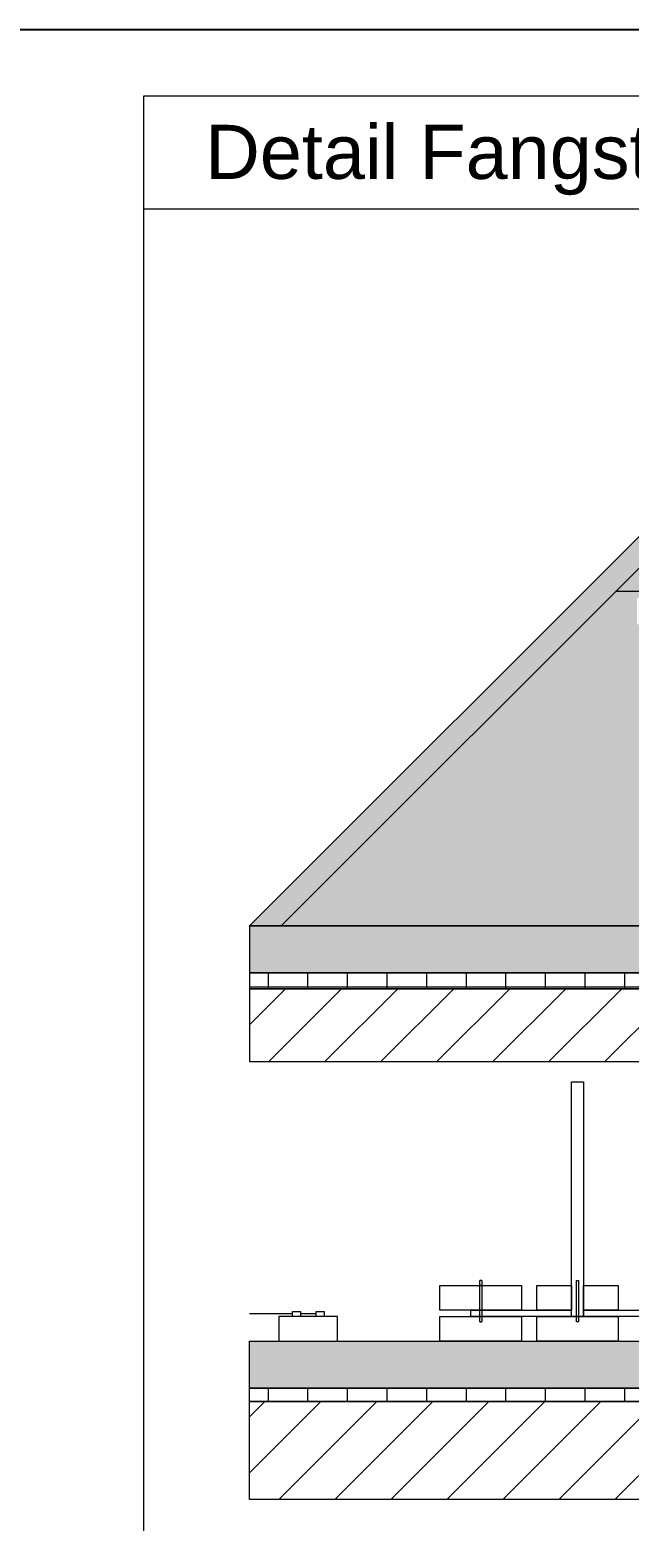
# Model space of a CAD drawing. Extents: x -1132 to 613, y -179 to 712.
# Drawn here: x 398.9 to 444.3, y 352.5 to 465.5 of the extents above; entities that cross this region are included whole.
import ezdxf
from ezdxf.lldxf.tags import DXFTag

# ---------------------------------------------------------------- set-up
doc = ezdxf.new("R2010")
doc.units = 0
doc.layers.get('0').update_dxf_attribs({"lineweight": 13})
for name, color, linetype, lineweight, true_color in [('Boden 8.OG', 7, 'Continuous', 13, 0xc0c0c0), ('Bodenplatten', 9, 'Continuous', 13, 0x808080), ('EL01_WAN_Blitzschutz_kuenstliche_Leiter', 1, 'Continuous', 13, 0xff0000), ('EL01_WAN_Fangleitungen bestehend Kün', 1, 'Continuous', 13, 0xff0000), ('EL01_WAN_Geometrie', 3, 'Continuous', 13, 0x00ff00), ('EL01_WAN_Geometrie-A0GYANLHE9', 3, 'Continuous', 13, 0x00ff00), ('Erde Kies Gestein', 9, 'Continuous', 13, 0x808080), ('Isolation Boden 8.OG', 7, 'Continuous', 13, 0x00e500)]:
    doc.layers.add(name, color=color, linetype=linetype, lineweight=lineweight, true_color=true_color)
doc.layers.add('EL01_WAN_Dachleiterstütze', color=7, linetype='Continuous', lineweight=13)
doc.styles.get("Standard").update_dxf_attribs({"font": 'arial.ttf'})
tags = doc.linetypes.add('fein_strichliert', pattern=[4, 1, -2, 1]).pattern_tags.tags
tags[8:9] = [DXFTag(74, 4), DXFTag(75, 0), DXFTag(340, '0'), DXFTag(46, 0.0), DXFTag(50, 0.0), DXFTag(44, 0.0), DXFTag(45, 0.0)]
tags[6:7] = [DXFTag(74, 4), DXFTag(75, 0), DXFTag(340, '0'), DXFTag(46, 0.0), DXFTag(50, 0.0), DXFTag(44, 0.0), DXFTag(45, 0.0)]
tags[4:5] = [DXFTag(74, 4), DXFTag(75, 0), DXFTag(340, '0'), DXFTag(46, 0.0), DXFTag(50, 0.0), DXFTag(44, 0.0), DXFTag(45, 0.0)]

# ---------------------------------------------------------------- blocks, each defined once
blk = doc.blocks.new('Polygon-A0ULN879QT', base_point=(430, 368.51))
at = {"color": 0, "linetype": 'ByBlock', "lineweight": -2, "ltscale": 0.13}
for p, q in [((430, 368.51), (430, 370.38)), ((430, 370.38), (436.17, 370.38)), ((436.17, 370.38), (436.17, 368.51)), ((436.17, 368.51), (430, 368.51))]:
    blk.add_line(p, q, dxfattribs=at)
blk = doc.blocks.new('Polygon-A0ULN87ZQT', base_point=(415.58, 394.08))
at = {"color": 0, "linetype": 'ByBlock', "lineweight": -2, "ltscale": 0.13}
for p, q in [((415.58, 397.63), (415.58, 394.08)), ((415.58, 397.63), (523.01, 397.63)), ((415.58, 394.08), (523.01, 394.08))]:
    blk.add_line(p, q, dxfattribs=at)
blk = doc.blocks.new('Polygon-A0ULN887QT', base_point=(433.01, 367.62))
at = {"color": 0, "linetype": 'ByBlock', "lineweight": -2, "ltscale": 0.13}
for p, q in [((433.01, 367.62), (433.01, 370.38)), ((433.01, 370.38), (433.16, 370.38)), ((433.16, 370.38), (433.16, 367.62)), ((433.01, 367.62), (433.16, 367.62))]:
    blk.add_line(p, q, dxfattribs=at)
blk = doc.blocks.new('Polygon-A0ULN88HQT', base_point=(440.34, 367.62))
at = {"color": 0, "linetype": 'ByBlock', "lineweight": -2, "ltscale": 0.13}
for p, q in [((440.34, 367.62), (440.34, 370.75)), ((440.34, 370.75), (440.49, 370.75)), ((440.49, 370.75), (440.49, 367.62)), ((440.49, 367.62), (440.34, 367.62))]:
    blk.add_line(p, q, dxfattribs=at)
blk = doc.blocks.new('Polygon-A0ULN895QT', base_point=(415.58, 387.34))
at = {"color": 0, "linetype": 'ByBlock', "lineweight": -2, "ltscale": 0.13}
for p, q in [((415.58, 392.86), (415.58, 387.34)), ((523.01, 392.86), (415.58, 392.86)), ((415.58, 387.34), (523.01, 387.34))]:
    blk.add_line(p, q, dxfattribs=at)
blk = doc.blocks.new('Schraffur-A0ULN89XQT', base_point=(415.58, 354.16))
at = {"color": 0, "lineweight": -2}
for p, q in [((415.58, 356.18), (420.98, 361.58)), ((415.58, 360.42), (416.74, 361.58)), ((417.8, 354.16), (425.22, 361.58)), ((422.04, 354.16), (429.46, 361.58)), ((426.28, 354.16), (433.71, 361.58)), ((430.52, 354.16), (437.95, 361.58)), ((434.77, 354.16), (442.19, 361.58)), ((439.01, 354.16), (446.43, 361.58)), ((443.25, 354.16), (450.68, 361.58)), ((447.49, 354.16), (454.92, 361.58)), ((451.74, 354.16), (459.16, 361.58)), ((455.98, 354.16), (463.4, 361.58)), ((460.22, 354.16), (467.65, 361.58)), ((464.46, 354.16), (471.89, 361.58)), ((468.71, 354.16), (476.13, 361.58)), ((472.95, 354.16), (480.38, 361.58)), ((477.19, 354.16), (484.62, 361.58)), ((481.43, 354.16), (488.86, 361.58)), ((485.68, 354.16), (493.1, 361.58)), ((489.92, 354.16), (497.35, 361.58)), ((494.16, 354.16), (501.59, 361.58)), ((498.41, 354.16), (505.83, 361.58)), ((502.65, 354.16), (510.07, 361.58)), ((506.89, 354.16), (514.32, 361.58)), ((511.13, 354.16), (518.56, 361.58)), ((515.38, 354.16), (522.8, 361.58)), ((519.62, 354.16), (527.04, 361.58)), ((523.86, 354.16), (531.29, 361.58)), ((528.1, 354.16), (535.53, 361.58)), ((532.35, 354.16), (539.77, 361.58)), ((536.59, 354.16), (541.16, 358.73)), ((540.83, 354.16), (541.16, 354.48))]:
    blk.add_line(p, q, dxfattribs=at)
blk = doc.blocks.new('Polygon-A0ULN8A9QT', base_point=(407.58, 227.98))
at = {"color": 0, "linetype": 'ByBlock', "lineweight": -2, "ltscale": 0.13}
for p, q in [((407.58, 227.98), (407.58, 460.53)), ((407.58, 460.53), (597.58, 460.53))]:
    blk.add_line(p, q, dxfattribs=at)
blk = doc.blocks.new('Polygon-A0ULN8AJQT', base_point=(415.58, 354.16))
at = {"color": 0, "linetype": 'ByBlock', "lineweight": -2, "ltscale": 0.13}
for p, q in [((415.58, 354.16), (415.58, 361.58)), ((415.58, 361.58), (541.16, 361.58)), ((541.16, 361.58), (541.16, 354.16)), ((541.16, 354.16), (415.58, 354.16))]:
    blk.add_line(p, q, dxfattribs=at)
blk = doc.blocks.new('Polygon-A0ULN8APQT', base_point=(415.58, 397.63))
at = {"color": 0, "linetype": 'ByBlock', "lineweight": -2, "ltscale": 0.13}
for p, q in [((415.58, 397.63), (461.43, 443.48)), ((523.01, 397.63), (415.58, 397.63))]:
    blk.add_line(p, q, dxfattribs=at)
blk = doc.blocks.new('Polygon-A0ULN8AVQT', base_point=(439.96, 368.04))
at = {"color": 0, "linetype": 'ByBlock', "lineweight": -2, "ltscale": 0.13}
for p, q in [((439.96, 368.04), (439.96, 385.8)), ((439.96, 385.8), (440.88, 385.8)), ((440.88, 385.8), (440.88, 368.04)), ((440.88, 368.04), (439.96, 368.04))]:
    blk.add_line(p, q, dxfattribs=at)
blk = doc.blocks.new('Polygon-A0ULN8B3QT', base_point=(430, 366.17))
at = {"color": 0, "linetype": 'ByBlock', "lineweight": -2, "ltscale": 0.13}
for p, q in [((430, 366.17), (430, 368.04)), ((430, 368.04), (436.17, 368.04)), ((436.17, 368.04), (436.17, 366.17)), ((436.17, 366.17), (430, 366.17))]:
    blk.add_line(p, q, dxfattribs=at)
blk = doc.blocks.new('Polygon-A0ULN8B9QT', base_point=(418.83, 368.04))
at = {"color": 0, "linetype": 'ByBlock', "lineweight": -2, "ltscale": 0.13}
for p, q in [((418.83, 368.41), (419.43, 368.41)), ((418.83, 368.04), (418.83, 368.41)), ((419.43, 368.04), (418.83, 368.04)), ((419.43, 368.41), (419.43, 368.04))]:
    blk.add_line(p, q, dxfattribs=at)
blk = doc.blocks.new('Polygon-A0ULN8BJQT', base_point=(432.33, 368.04))
at = {"color": 0, "linetype": 'ByBlock', "lineweight": -2, "ltscale": 0.13}
for p, q in [((432.33, 368.51), (439.96, 368.51)), ((432.33, 368.04), (432.33, 368.51)), ((439.96, 368.04), (439.96, 368.51)), ((439.96, 368.04), (432.33, 368.04))]:
    blk.add_line(p, q, dxfattribs=at)
blk = doc.blocks.new('Polygon-A0ULN8BVQT', base_point=(415.58, 362.61))
at = {"color": 0, "linetype": 'ByBlock', "lineweight": -2, "ltscale": 0.13}
for p, q in [((415.58, 362.61), (415.58, 366.17)), ((415.58, 366.17), (541.16, 366.17)), ((541.16, 366.17), (541.16, 362.61)), ((541.16, 362.61), (415.58, 362.61))]:
    blk.add_line(p, q, dxfattribs=at)
blk = doc.blocks.new('Polygon-A0ULN8C3QT', base_point=(437.33, 366.17))
at = {"color": 0, "linetype": 'ByBlock', "lineweight": -2, "ltscale": 0.13}
for p, q in [((437.33, 366.17), (437.33, 368.04)), ((437.33, 368.04), (443.5, 368.04)), ((443.5, 368.04), (443.5, 366.17)), ((443.5, 366.17), (437.33, 366.17))]:
    blk.add_line(p, q, dxfattribs=at)
blk = doc.blocks.new('Schraffur-A0ULN8CDQT', base_point=(417, 361.58))
at = {"color": 0, "lineweight": -2}
for p, q in [((417, 361.58), (417, 362.61)), ((420, 361.58), (420, 362.61)), ((423, 361.58), (423, 362.61)), ((426, 361.58), (426, 362.61)), ((429, 361.58), (429, 362.61)), ((432, 361.58), (432, 362.61)), ((435, 361.58), (435, 362.61)), ((438, 361.58), (438, 362.61)), ((441, 361.58), (441, 362.61)), ((444, 361.58), (444, 362.61)), ((447, 361.58), (447, 362.61)), ((450, 361.58), (450, 362.61)), ((453, 361.58), (453, 362.61)), ((456, 361.58), (456, 362.61)), ((459, 361.58), (459, 362.61)), ((462, 361.58), (462, 362.61)), ((465, 361.58), (465, 362.61)), ((468, 361.58), (468, 362.61)), ((471, 361.58), (471, 362.61)), ((474, 361.58), (474, 362.61)), ((477, 361.58), (477, 362.61)), ((480, 361.58), (480, 362.61)), ((483, 361.58), (483, 362.61)), ((486, 361.58), (486, 362.61)), ((489, 361.58), (489, 362.61)), ((492, 361.58), (492, 362.61)), ((495, 361.58), (495, 362.61)), ((498, 361.58), (498, 362.61)), ((501, 361.58), (501, 362.61)), ((504, 361.58), (504, 362.61)), ((507, 361.58), (507, 362.61)), ((510, 361.58), (510, 362.61)), ((513, 361.58), (513, 362.61)), ((516, 361.58), (516, 362.61)), ((519, 361.58), (519, 362.61)), ((522, 361.58), (522, 362.61)), ((525, 361.58), (525, 362.61)), ((528, 361.58), (528, 362.61)), ((531, 361.58), (531, 362.61)), ((534, 361.58), (534, 362.61)), ((537, 361.58), (537, 362.61)), ((540, 361.58), (540, 362.61))]:
    blk.add_line(p, q, dxfattribs=at)
blk = doc.blocks.new('Polygon-A0ULN8CJQT', base_point=(433.01, 370.38))
at = {"color": 0, "linetype": 'ByBlock', "lineweight": -2, "ltscale": 0.13}
for p, q in [((433.01, 370.38), (433.01, 370.75)), ((433.16, 370.75), (433.01, 370.75)), ((433.16, 370.75), (433.16, 370.38)), ((433.16, 370.38), (433.01, 370.38))]:
    blk.add_line(p, q, dxfattribs=at)
blk = doc.blocks.new('Polygon-A0ULN8CTQT', base_point=(440.88, 368.51))
at = {"color": 0, "linetype": 'ByBlock', "lineweight": -2, "ltscale": 0.13}
for p, q in [((440.88, 370.38), (443.5, 370.38)), ((440.88, 368.51), (440.88, 370.38)), ((443.5, 370.38), (443.5, 368.51)), ((443.5, 368.51), (440.88, 368.51))]:
    blk.add_line(p, q, dxfattribs=at)
blk = doc.blocks.new('Schraffur-A0ULN8CVQT', base_point=(415.58, 387.34))
at = {"color": 0, "lineweight": -2}
for p, q in [((415.58, 390.12), (418.31, 392.86)), ((417.04, 387.34), (422.55, 392.86)), ((421.28, 387.34), (426.8, 392.86)), ((425.52, 387.34), (431.04, 392.86)), ((429.77, 387.34), (435.28, 392.86)), ((434.01, 387.34), (439.53, 392.86)), ((438.25, 387.34), (443.77, 392.86)), ((442.49, 387.34), (448.01, 392.86))]:
    blk.add_line(p, q, dxfattribs=at)
blk = doc.blocks.new('Polygon-A0ULN8D5QT', base_point=(415.58, 392.86))
at = {"color": 0, "linetype": 'ByBlock', "lineweight": -2, "ltscale": 0.13}
for p, q in [((415.58, 394.08), (415.58, 392.86)), ((523.01, 394.08), (415.58, 394.08)), ((415.58, 392.86), (523.01, 392.86))]:
    blk.add_line(p, q, dxfattribs=at)
blk = doc.blocks.new('Schraffur-A0ULN8DHQT', base_point=(415.58, 394.08))
at = {"linetype": 'ByBlock', "lineweight": -2, "ltscale": 0.13}
blk.add_hatch(color=0, dxfattribs=at).paths.add_polyline_path([(415.58, 397.63), (523.01, 397.63), (568.86, 443.48), (568.86, 439.93), (523.01, 394.08), (415.58, 394.08)])
blk = doc.blocks.new('Polygon-A0ULN8DVQT', base_point=(437.33, 368.51))
at = {"color": 0, "linetype": 'ByBlock', "lineweight": -2, "ltscale": 0.13}
for p, q in [((437.33, 370.38), (439.96, 370.38)), ((437.33, 368.51), (437.33, 370.38)), ((439.96, 370.38), (439.96, 368.51)), ((439.96, 368.51), (437.33, 368.51))]:
    blk.add_line(p, q, dxfattribs=at)
blk = doc.blocks.new('Polygon-A0ULN8DXQT', base_point=(440.88, 368.04))
at = {"color": 0, "linetype": 'ByBlock', "lineweight": -2, "ltscale": 0.13}
for p, q in [((440.88, 368.51), (448.5, 368.51)), ((440.88, 368.04), (440.88, 368.51)), ((448.5, 368.04), (448.5, 368.51)), ((448.5, 368.04), (440.88, 368.04))]:
    blk.add_line(p, q, dxfattribs=at)
blk = doc.blocks.new('Polygon-A0ULN8E1QT', base_point=(420.62, 368.04))
at = {"color": 0, "linetype": 'ByBlock', "lineweight": -2, "ltscale": 0.13}
for p, q in [((420.62, 368.41), (421.22, 368.41)), ((420.62, 368.04), (420.62, 368.41)), ((421.22, 368.04), (420.62, 368.04)), ((421.22, 368.41), (421.22, 368.04))]:
    blk.add_line(p, q, dxfattribs=at)
blk = doc.blocks.new('Polygon-A0ULN8EXQT', base_point=(415.58, 361.58))
at = {"color": 0, "linetype": 'ByBlock', "lineweight": -2, "ltscale": 0.13}
for p, q in [((415.58, 361.58), (415.58, 362.61)), ((415.58, 362.61), (541.16, 362.61)), ((541.16, 362.61), (541.16, 361.58)), ((541.16, 361.58), (415.58, 361.58))]:
    blk.add_line(p, q, dxfattribs=at)
blk = doc.blocks.new('Schraffur-A0ULN8FHQT', base_point=(415.58, 392.86))
at = {"color": 0, "lineweight": -2}
for p, q in [((417, 392.86), (417, 394.08)), ((420, 392.86), (420, 394.08)), ((423, 392.86), (423, 394.08)), ((426, 392.86), (426, 394.08)), ((429, 392.86), (429, 394.08)), ((432, 392.86), (432, 394.08)), ((435, 392.86), (435, 394.08)), ((438, 392.86), (438, 394.08)), ((441, 392.86), (441, 394.08)), ((444, 392.86), (444, 394.08)), ((415.58, 393), (523.16, 393))]:
    blk.add_line(p, q, dxfattribs=at)
blk = doc.blocks.new('Polygon-A0ULN8FXQT', base_point=(417.8, 366.17))
at = {"color": 0, "linetype": 'ByBlock', "lineweight": -2, "ltscale": 0.13}
for p, q in [((422.25, 368.04), (417.8, 368.04)), ((417.8, 368.04), (417.8, 366.17)), ((422.25, 366.17), (422.25, 368.04)), ((417.8, 366.17), (422.25, 366.17))]:
    blk.add_line(p, q, dxfattribs=at)
blk = doc.blocks.new('Schraffur-A0ULN8GFQT', base_point=(415.58, 397.63))
at = {"color": 0, "linetype": 'ByBlock', "lineweight": -2, "ltscale": 0.13}
for points in [[(461.43, 443.48), (444.93, 422.38), (415.58, 397.63)], [(444.93, 422.38), (415.58, 397.63), (444.93, 420.5)], [(523.01, 397.63), (415.58, 397.63), (444.93, 420.5)]]:
    blk.add_solid(points, dxfattribs=at)
blk = doc.blocks.new('Schraffur-A0ULN8GTQT', base_point=(415.58, 362.61))
at = {"color": 0, "linetype": 'ByBlock', "lineweight": -2, "ltscale": 0.13}
blk.add_solid([(541.16, 362.61), (415.58, 362.61), (541.16, 366.17), (415.58, 366.17)], dxfattribs=at)

msp = doc.modelspace()

# ---------------------------------------------------------------- linework, layer by layer
at = {"color": 0, "linetype": 'ByBlock', "lineweight": -2, "ltscale": 0.13}
msp.add_line((607.58, 465.53), (-1132.42, 465.53), dxfattribs=at)
at = {"layer": 'EL01_WAN_Fangleitungen bestehend Kün', "ltscale": 0.13}
for p, q in [((417.96, 397.63), (463.81, 443.48)), ((446.29, 422.96), (443.29, 422.96)), ((418.83, 368.23), (415.58, 368.23)), ((420.62, 368.23), (419.43, 368.23))]:
    msp.add_line(p, q, dxfattribs=at)
at = {"layer": 'EL01_WAN_Geometrie-A0GYANLHE9', "ltscale": 0.13}
msp.add_line((407.58, 451.96), (597.58, 451.96), dxfattribs=at)
at = {"layer": 'Erde Kies Gestein', "ltscale": 0.13}
msp.add_line((415.58, 397.63), (415.58, 394.08), dxfattribs=at)

# ---------------------------------------------------------------- block references
at = {"layer": 'Boden 8.OG', "ltscale": 0.13}
for name, p in [('Polygon-A0ULN895QT', (415.58, 387.34)), ('Schraffur-A0ULN8CVQT', (415.58, 387.34)), ('Schraffur-A0ULN89XQT', (415.58, 354.16)), ('Polygon-A0ULN8AJQT', (415.58, 354.16))]:
    msp.add_blockref(name, p, dxfattribs=at)
at = {"layer": 'Bodenplatten', "ltscale": 0.13}
for name, p in [('Polygon-A0ULN879QT', (430, 368.51)), ('Polygon-A0ULN8DVQT', (437.33, 368.51)), ('Polygon-A0ULN8CTQT', (440.88, 368.51)), ('Polygon-A0ULN8B3QT', (430, 366.17)), ('Polygon-A0ULN8C3QT', (437.33, 366.17))]:
    msp.add_blockref(name, p, dxfattribs=at)
at = {"layer": 'EL01_WAN_Blitzschutz_kuenstliche_Leiter', "ltscale": 0.13}
for name, p in [('Polygon-A0ULN8AVQT', (439.96, 368.04)), ('Polygon-A0ULN8CJQT', (433.01, 370.38)), ('Polygon-A0ULN8BJQT', (432.33, 368.04)), ('Polygon-A0ULN8DXQT', (440.88, 368.04))]:
    msp.add_blockref(name, p, dxfattribs=at)
at = {"layer": 'EL01_WAN_Blitzschutz_kuenstliche_Leiter', "linetype": 'fein_strichliert', "ltscale": 0.13}
for name, p in [('Polygon-A0ULN88HQT', (440.34, 367.62)), ('Polygon-A0ULN887QT', (433.01, 367.62))]:
    msp.add_blockref(name, p, dxfattribs=at)
at = {"layer": 'EL01_WAN_Dachleiterstütze', "ltscale": 0.13}
for name, p in [('Polygon-A0ULN8FXQT', (417.8, 366.17)), ('Polygon-A0ULN8B9QT', (418.83, 368.04)), ('Polygon-A0ULN8E1QT', (420.62, 368.04))]:
    msp.add_blockref(name, p, dxfattribs=at)
at = {"layer": 'EL01_WAN_Geometrie', "ltscale": 0.13}
msp.add_blockref('Polygon-A0ULN8A9QT', (407.58, 227.98), dxfattribs=at)
at = {"layer": 'Erde Kies Gestein', "ltscale": 0.13}
for name, p in [('Polygon-A0ULN87ZQT', (415.58, 394.08)), ('Polygon-A0ULN8APQT', (415.58, 397.63)), ('Schraffur-A0ULN8DHQT', (415.58, 394.08)), ('Schraffur-A0ULN8GFQT', (415.58, 397.63)), ('Polygon-A0ULN8BVQT', (415.58, 362.61)), ('Schraffur-A0ULN8GTQT', (415.58, 362.61))]:
    msp.add_blockref(name, p, dxfattribs=at)
at = {"layer": 'Isolation Boden 8.OG', "ltscale": 0.13}
for name, p in [('Polygon-A0ULN8D5QT', (415.58, 392.86)), ('Schraffur-A0ULN8FHQT', (415.58, 392.86)), ('Polygon-A0ULN8EXQT', (415.58, 361.58)), ('Schraffur-A0ULN8CDQT', (417, 361.58))]:
    msp.add_blockref(name, p, dxfattribs=at)

# ---------------------------------------------------------------- texts
at = {"layer": 'EL01_WAN_Geometrie-A0GYANLHE9', "ltscale": 0.13, "insert": (412.22, 458.33), "char_height": 4.0988, "attachment_point": 1, "line_spacing_factor": 1.002}
msp.add_mtext('{\\fArial;Detail Fangstangen:}', dxfattribs=at)

doc.saveas('drawing.dxf')
